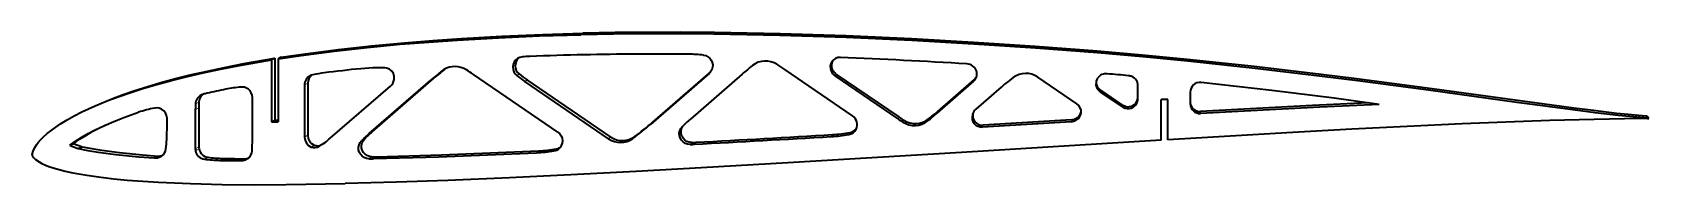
# Model space of a CAD drawing. Extents: x 86 to 334, y -17 to 160.
# Drawn here: x 85.6 to 334.4, y 136.7 to 160.2 of the extents above.
import ezdxf

# ---------------------------------------------------------------- set-up
doc = ezdxf.new("R2010")
doc.units = 0

msp = doc.modelspace()

# ---------------------------------------------------------------- linework, layer by layer
at = {"color": 7, "lineweight": 35, "ltscale": 0.013813}
msp.add_line((122.959167, 156.166214), (122.460602, 155.928085), dxfattribs=at)
at = {"color": 7, "lineweight": 35, "ltscale": 0.239179}
msp.add_line((122.460602, 155.928085), (122.460602, 146.360931), dxfattribs=at)
at = {"color": 7, "lineweight": 35, "ltscale": 0.238302}
msp.add_line((122.959167, 156.166214), (122.959167, 146.634125), dxfattribs=at)
at = {"color": 7, "lineweight": 35, "ltscale": 0.013815}
msp.add_line((123.959167, 156.324432), (123.460602, 156.08609), dxfattribs=at)
at = {"color": 7, "lineweight": 35, "ltscale": 0.243129}
msp.add_line((123.460602, 156.08609), (123.460602, 146.360931), dxfattribs=at)
at = {"color": 7, "lineweight": 13, "ltscale": 0.011712}
msp.add_line((148.695801, 154.207504), (149.094696, 154.453171), dxfattribs=at)
at = {"color": 7, "lineweight": 35, "ltscale": 0.003324}
msp.add_line((149.201035, 154.53299), (149.094696, 154.453171), dxfattribs=at)
at = {"color": 7, "lineweight": 35, "ltscale": 0.315872}
msp.add_line((211.895096, 147.299393), (201.469391, 154.436981), dxfattribs=at)
at = {"color": 7, "lineweight": 13, "ltscale": 0.007914}
msp.add_line((208.595749, 154.17598), (208.77594, 154.436234), dxfattribs=at)
at = {"color": 7, "lineweight": 13, "ltscale": 0.0137}
msp.add_line((127.544174, 152.058136), (128.031631, 152.308533), dxfattribs=at)
at = {"color": 7, "lineweight": 35, "ltscale": 0.200458}
msp.add_line((127.544174, 152.058136), (127.544174, 144.03981), dxfattribs=at)
at = {"color": 7, "lineweight": 35, "ltscale": 0.19954}
msp.add_line((128.031631, 152.308533), (128.031631, 144.326935), dxfattribs=at)
at = {"color": 7, "lineweight": 35, "ltscale": 0.306669}
msp.add_line((131.503235, 143.86554), (140.781097, 151.890182), dxfattribs=at)
at = {"color": 7, "lineweight": 35, "ltscale": 0.314331}
msp.add_line((137.501877, 144.558868), (146.99469, 152.803452), dxfattribs=at)
at = {"color": 7, "lineweight": 35, "ltscale": 0.312949}
msp.add_line((137.953949, 144.842407), (147.401047, 153.055283), dxfattribs=at)
at = {"color": 7, "lineweight": 13, "ltscale": 0.011952}
msp.add_line((146.99469, 152.803452), (147.401047, 153.055283), dxfattribs=at)
at = {"color": 7, "lineweight": 35, "ltscale": 0.393914}
msp.add_line((166.532318, 144.773193), (153.530594, 153.674026), dxfattribs=at)
at = {"color": 7, "lineweight": 13, "ltscale": 0.011109}
msp.add_line((160.211151, 153.49353), (160.576965, 153.745804), dxfattribs=at)
at = {"color": 7, "lineweight": 13, "ltscale": 0.011038}
msp.add_line((161.442368, 152.584656), (161.802338, 152.840332), dxfattribs=at)
at = {"color": 7, "lineweight": 35, "ltscale": 0.390316}
msp.add_line((174.326843, 143.767334), (161.442368, 152.584656), dxfattribs=at)
at = {"color": 7, "lineweight": 35, "ltscale": 0.388628}
msp.add_line((174.632889, 144.063797), (161.802338, 152.840332), dxfattribs=at)
at = {"color": 7, "lineweight": 35, "ltscale": 0.297064}
msp.add_line((189.806671, 153.82518), (180.83548, 146.033325), dxfattribs=at)
at = {"color": 7, "lineweight": 35, "ltscale": 0.295758}
msp.add_line((190.04187, 154.079178), (181.113846, 146.317291), dxfattribs=at)
at = {"color": 7, "lineweight": 35, "ltscale": 0.264083}
msp.add_line((194.916718, 153.738007), (186.941132, 146.811722), dxfattribs=at)
at = {"color": 7, "lineweight": 13, "ltscale": 0.008654}
msp.add_line((189.806671, 153.82518), (190.04187, 154.079178), dxfattribs=at)
at = {"color": 7, "lineweight": 13, "ltscale": 0.007962}
msp.add_line((209.205017, 153.462585), (209.383392, 153.72644), dxfattribs=at)
at = {"color": 7, "lineweight": 35, "ltscale": 0.29377}
msp.add_line((218.90889, 146.835678), (209.205017, 153.462585), dxfattribs=at)
at = {"color": 7, "lineweight": 35, "ltscale": 0.29257}
msp.add_line((219.049103, 147.128738), (209.383392, 153.72644), dxfattribs=at)
at = {"color": 7, "lineweight": 35, "ltscale": 0.187503}
msp.add_line((230.521332, 152.628281), (224.871429, 147.695709), dxfattribs=at)
at = {"color": 7, "lineweight": 35, "ltscale": 0.186729}
msp.add_line((230.611816, 152.901276), (224.987808, 147.98613), dxfattribs=at)
at = {"color": 7, "lineweight": 13, "ltscale": 0.00719}
msp.add_line((230.521332, 152.628281), (230.611816, 152.901276), dxfattribs=at)
at = {"color": 7, "lineweight": 35, "ltscale": 0.181577}
msp.add_line((246.4216, 149.171661), (240.425476, 153.270309), dxfattribs=at)
at = {"color": 7, "lineweight": 35, "ltscale": 0.049142}
msp.add_line((255.822449, 150.001892), (255.822449, 151.96756), dxfattribs=at)
at = {"color": 7, "lineweight": 13, "ltscale": 0.01502}
msp.add_line((110.747437, 149.129089), (111.289902, 149.387329), dxfattribs=at)
at = {"color": 7, "lineweight": 35, "ltscale": 0.175044}
msp.add_line((119.506073, 143.132507), (119.506073, 150.134277), dxfattribs=at)
at = {"color": 7, "lineweight": 35, "ltscale": 0.1177}
msp.add_line((234.434906, 151.432159), (230.887497, 148.336823), dxfattribs=at)
at = {"color": 7, "lineweight": 13, "ltscale": 0.007061}
msp.add_line((249.676727, 151.343994), (249.707153, 151.624802), dxfattribs=at)
at = {"color": 7, "lineweight": 13, "ltscale": 0.007102}
msp.add_line((250.080963, 150.967163), (250.110046, 151.249756), dxfattribs=at)
at = {"color": 7, "lineweight": 35, "ltscale": 0.099729}
msp.add_line((253.376434, 148.719193), (250.080963, 150.967163), dxfattribs=at)
at = {"color": 7, "lineweight": 35, "ltscale": 0.099335}
msp.add_line((253.393005, 149.011414), (250.110046, 151.249756), dxfattribs=at)
at = {"color": 7, "lineweight": 13, "ltscale": 0.007224}
msp.add_line((255.755585, 149.511047), (255.762238, 149.799911), dxfattribs=at)
at = {"color": 7, "lineweight": 35, "ltscale": 0.000993}
msp.add_line((255.822021, 149.962158), (255.822449, 150.001892), dxfattribs=at)
at = {"color": 7, "lineweight": 35, "ltscale": 0.025}
msp.add_line((260.407318, 149.84404), (259.407318, 149.84404), dxfattribs=at)
at = {"color": 7, "lineweight": 35, "ltscale": 0.156895}
msp.add_line((259.407318, 143.568253), (259.407318, 149.84404), dxfattribs=at)
at = {"color": 7, "lineweight": 35, "ltscale": 0.155396}
msp.add_line((260.407318, 143.628189), (260.407318, 149.84404), dxfattribs=at)
at = {"color": 7, "lineweight": 35, "ltscale": 0.033725}
msp.add_line((263.860565, 150.947083), (263.860565, 149.598083), dxfattribs=at)
at = {"color": 7, "lineweight": 35, "ltscale": 0.016578}
msp.add_line((95.314133, 148.845947), (95.92305, 149.108551), dxfattribs=at)
at = {"color": 7, "lineweight": 35, "ltscale": 0.045048}
msp.add_line((106.372742, 145.125702), (106.372742, 146.927612), dxfattribs=at)
at = {"color": 7, "lineweight": 13, "ltscale": 0.015057}
msp.add_line((110.731476, 148.253204), (111.273697, 148.515381), dxfattribs=at)
at = {"color": 7, "lineweight": 35, "ltscale": 0.150385}
msp.add_line((110.731476, 148.253204), (110.731476, 142.237793), dxfattribs=at)
at = {"color": 7, "lineweight": 35, "ltscale": 0.149712}
msp.add_line((111.273697, 148.515381), (111.273697, 142.526917), dxfattribs=at)
at = {"color": 7, "lineweight": 13, "ltscale": 0.008122}
msp.add_line((218.90889, 146.835678), (219.049103, 147.128738), dxfattribs=at)
at = {"color": 7, "lineweight": 13, "ltscale": 0.007987}
msp.add_line((223.459351, 146.524918), (223.581558, 146.820099), dxfattribs=at)
at = {"color": 7, "lineweight": 13, "ltscale": 0.007822}
msp.add_line((224.871429, 147.695709), (224.987808, 147.98613), dxfattribs=at)
at = {"color": 7, "lineweight": 13, "ltscale": 0.005156}
msp.add_line((230.338913, 147.470459), (230.406158, 147.665421), dxfattribs=at)
at = {"color": 7, "lineweight": 35, "ltscale": 0.00261}
msp.add_line((230.370102, 147.570099), (230.338913, 147.470459), dxfattribs=at)
at = {"color": 7, "lineweight": 13, "ltscale": 0.007499}
msp.add_line((246.328217, 146.625092), (246.361847, 146.923172), dxfattribs=at)
at = {"color": 7, "lineweight": 13, "ltscale": 0.007317}
msp.add_line((253.376434, 148.719193), (253.393005, 149.011414), dxfattribs=at)
at = {"color": 7, "lineweight": 13, "ltscale": 0.007336}
msp.add_line((253.874969, 148.479904), (253.889526, 148.772964), dxfattribs=at)
at = {"color": 7, "lineweight": 13, "ltscale": 0.007546}
msp.add_line((265.463715, 147.670593), (265.448303, 147.972046), dxfattribs=at)
at = {"color": 7, "lineweight": 35, "ltscale": 0.005558}
msp.add_line((334.162109, 147.227203), (333.940491, 147.245026), dxfattribs=at)
at = {"color": 7, "lineweight": 35, "ltscale": 0.010459}
msp.add_line((334.435089, 146.910156), (334.162109, 147.227203), dxfattribs=at)
at = {"color": 7, "lineweight": 35, "ltscale": 0.005579}
msp.add_line((334.435089, 146.910156), (334.212646, 146.928101), dxfattribs=at)
at = {"color": 7, "lineweight": 35, "ltscale": 0.005148}
msp.add_line((334.229187, 146.908981), (334.435089, 146.910156), dxfattribs=at)
at = {"color": 7, "lineweight": 35, "ltscale": 0.014213}
msp.add_line((122.460602, 146.360931), (122.959167, 146.634125), dxfattribs=at)
at = {"color": 7, "lineweight": 35, "ltscale": 0.0125}
for p, q in [((122.460602, 146.360931), (122.960602, 146.360931)), ((122.959167, 146.634125), (123.459167, 146.634125)), ((122.960602, 146.360931), (123.460602, 146.360931))]:
    msp.add_line(p, q, dxfattribs=at)
at = {"color": 7, "lineweight": 13, "ltscale": 0.014143}
msp.add_line((127.544174, 144.03981), (128.031631, 144.326935), dxfattribs=at)
at = {"color": 7, "lineweight": 13, "ltscale": 0.013341}
msp.add_line((137.501877, 144.558868), (137.953949, 144.842407), dxfattribs=at)
at = {"color": 7, "lineweight": 13, "ltscale": 0.009941}
msp.add_line((180.83548, 146.033325), (181.113846, 146.317291), dxfattribs=at)
at = {"color": 7, "lineweight": 35, "ltscale": 0.00124}
msp.add_line((185.642838, 145.593414), (185.677292, 145.629089), dxfattribs=at)
at = {"color": 7, "lineweight": 13, "ltscale": 0.008659}
msp.add_line((208.622849, 144.11377), (208.796143, 144.413651), dxfattribs=at)
at = {"color": 7, "lineweight": 13, "ltscale": 0.008543}
msp.add_line((211.317749, 144.427109), (211.477753, 144.729034), dxfattribs=at)
at = {"color": 7, "lineweight": 13, "ltscale": 0.008145}
msp.add_line((219.641953, 146.348114), (219.779358, 146.643509), dxfattribs=at)
at = {"color": 7, "lineweight": 35, "ltscale": 0.342151}
msp.add_line((245.541595, 146.389954), (231.880432, 145.565231), dxfattribs=at)
at = {"color": 7, "lineweight": 13, "ltscale": 0.007859}
msp.add_line((231.880432, 145.565231), (231.973694, 145.865448), dxfattribs=at)
at = {"color": 7, "lineweight": 35, "ltscale": 0.34074}
msp.add_line((245.578369, 146.689392), (231.973694, 145.865448), dxfattribs=at)
at = {"color": 7, "lineweight": 13, "ltscale": 0.007542}
msp.add_line((245.541595, 146.389954), (245.578369, 146.689392), dxfattribs=at)
at = {"color": 7, "lineweight": 35, "ltscale": 0.01703}
msp.add_line((91.397591, 142.769211), (92.017944, 143.050659), dxfattribs=at)
at = {"color": 7, "lineweight": 35, "ltscale": 0.016754}
msp.add_line((92.694481, 142.268188), (93.302193, 142.550674), dxfattribs=at)
at = {"color": 7, "lineweight": 13, "ltscale": 0.015362}
msp.add_line((110.731476, 142.237793), (111.273697, 142.526917), dxfattribs=at)
at = {"color": 7, "lineweight": 13, "ltscale": 0.015375}
msp.add_line((110.760605, 141.921005), (111.302628, 142.211548), dxfattribs=at)
at = {"color": 7, "lineweight": 13, "ltscale": 0.014067}
msp.add_line((128.560776, 142.501251), (129.041122, 142.794266), dxfattribs=at)
at = {"color": 7, "lineweight": 35, "ltscale": 0.00097}
msp.add_line((129.809113, 142.612839), (129.841934, 142.633514), dxfattribs=at)
at = {"color": 7, "lineweight": 13, "ltscale": 0.013537}
msp.add_line((136.302917, 143.440674), (136.761856, 143.727997), dxfattribs=at)
at = {"color": 7, "lineweight": 13, "ltscale": 0.011404}
msp.add_line((163.233185, 141.617004), (163.577072, 141.916733), dxfattribs=at)
at = {"color": 7, "lineweight": 13, "ltscale": 0.011193}
msp.add_line((165.937302, 141.897308), (166.267899, 142.199249), dxfattribs=at)
at = {"color": 7, "lineweight": 13, "ltscale": 0.010652}
msp.add_line((174.326843, 143.767334), (174.632889, 144.063797), dxfattribs=at)
at = {"color": 7, "lineweight": 13, "ltscale": 0.010332}
msp.add_line((178.083801, 143.829239), (178.373749, 144.123764), dxfattribs=at)
at = {"color": 7, "lineweight": 13, "ltscale": 0.010095}
msp.add_line((186.882919, 142.902664), (187.151474, 143.204193), dxfattribs=at)
at = {"color": 7, "lineweight": 13, "ltscale": 0.010044}
msp.add_line((187.539978, 142.928192), (187.805664, 143.229538), dxfattribs=at)
at = {"color": 7, "lineweight": 35, "ltscale": 0.001429}
msp.add_line((85.641571, 141.291336), (85.642212, 141.34848), dxfattribs=at)
at = {"color": 7, "lineweight": 13, "ltscale": 0.015667}
msp.add_line((104.463493, 140.825195), (105.018707, 141.115784), dxfattribs=at)
at = {"color": 7, "lineweight": 13, "ltscale": 0.015257}
msp.add_line((112.120926, 140.628098), (112.655228, 140.922989), dxfattribs=at)
at = {"color": 7, "lineweight": 13, "ltscale": 0.014997}
msp.add_line((114.518066, 140.450317), (115.041046, 140.744156), dxfattribs=at)
at = {"color": 7, "lineweight": 13, "ltscale": 0.014733}
msp.add_line((117.308899, 140.403564), (117.819382, 140.698059), dxfattribs=at)
at = {"color": 7, "lineweight": 13, "ltscale": 0.01468}
msp.add_line((117.882095, 140.40361), (118.389999, 140.698303), dxfattribs=at)
at = {"color": 7, "lineweight": 13, "ltscale": 0.01365}
msp.add_line((137.451447, 140.704315), (137.908112, 141.003616), dxfattribs=at)
at = {"color": 7, "lineweight": 13, "ltscale": 0.013583}
msp.add_line((138.172318, 140.710114), (138.625824, 141.009293), dxfattribs=at)
at = {"color": 7, "lineweight": 35}
for points in [[(123.460602, 156.08609), (127.040848, 156.614868), (132.111633, 157.272507), (137.194077, 157.835754), (142.284943, 158.315674), (146.660172, 158.668823), (151.039032, 158.973206), (157.381546, 159.333801), (163.728668, 159.603668), (170.07872, 159.78743)], [(123.959167, 156.324432), (127.68222, 156.873795), (132.754379, 157.529297), (137.838165, 158.090454), (142.930328, 158.568359), (147.309174, 158.920044), (151.691635, 159.222961), (157.924438, 159.575562), (164.161682, 159.840332), (170.401764, 160.021698)], [(334.212646, 146.928101), (331.537506, 147.176697), (329.756622, 147.368469), (326.199188, 147.78978), (323.177063, 148.171295), (314.119812, 149.381104), (300.540161, 151.240906), (289.644226, 152.687897), (284.196899, 153.37941), (273.856934, 154.608765), (263.502625, 155.710846), (256.553741, 156.375183), (249.599518, 156.98056), (240.075409, 157.716385), (230.54393, 158.351746), (221.006729, 158.892181), (210.890472, 159.357651), (200.691055, 159.695435), (190.487839, 159.886185), (185.291519, 159.924408), (180.095062, 159.921173), (175.086578, 159.876495), (170.07872, 159.78743)], [(333.940491, 147.245026), (331.269806, 147.492676), (329.491882, 147.683807), (325.940399, 148.103745), (322.922607, 148.484146), (313.878357, 149.690414), (300.318176, 151.544464), (289.461456, 152.983353), (284.033905, 153.670822), (273.726013, 154.893204), (263.403839, 155.988556), (256.468079, 156.649323), (249.526978, 157.25119), (240.017029, 157.982544), (230.499741, 158.613464), (220.976761, 159.149429), (210.879013, 159.609756), (200.763092, 159.940308), (190.643478, 160.125549), (185.45784, 160.161804), (180.272079, 160.15657), (175.336609, 160.110779), (170.401764, 160.021698)], [(95.314133, 148.845947), (97.26519, 149.646057), (99.013977, 150.303345), (100.778519, 150.916214), (102.785492, 151.557877), (104.807449, 152.152649), (107.055893, 152.763107), (109.315231, 153.330475), (111.946167, 153.94017), (114.587555, 154.502533), (117.534607, 155.076813), (122.460602, 155.928085)], [(95.92305, 149.108551), (97.898041, 149.917908), (99.647896, 150.574677), (101.413559, 151.18689), (103.419395, 151.826996), (105.440155, 152.420319), (107.689819, 153.029999), (109.950333, 153.596573), (112.582779, 154.205353), (115.225693, 154.766739), (118.172623, 155.339554), (122.959167, 156.166214)], [(139.890945, 154.685547), (138.066086, 154.689545), (136.191696, 154.565277)], [(141.197372, 152.428436), (141.342743, 152.882233), (141.347672, 153.356857), (141.213181, 153.807617), (140.952866, 154.195923), (140.59433, 154.48468), (140.169266, 154.650925), (139.890945, 154.685547)], [(188.953201, 156.651321), (189.311218, 156.568146), (189.641525, 156.403351), (189.925507, 156.165482), (190.149124, 155.865036), (190.297913, 155.520157), (190.36377, 155.149658), (190.34259, 154.772446), (190.23465, 154.410126), (190.045547, 154.08255), (189.934784, 153.949295)], [(292.957855, 149.069946), (286.029022, 150.000183), (276.45108, 151.211639), (265.540222, 152.457214)], [(119.506073, 150.134277), (119.466461, 150.490601), (119.349457, 150.829193), (119.160934, 151.133224), (118.91124, 151.38707), (118.612564, 151.579071), (118.279938, 151.699677), (118.025421, 151.739044), (117.768753, 151.736221)], [(291.283325, 149.29805), (282.690521, 148.880966), (265.448303, 147.972046)], [(85.642212, 141.34848), (85.661476, 141.516968), (85.751976, 141.843353), (86.025337, 142.423187), (86.276306, 142.819092), (86.557671, 143.195587), (86.956314, 143.65419), (87.385902, 144.083557), (87.927261, 144.56192), (88.492012, 145.011932), (89.235649, 145.55426), (89.998978, 146.067947), (91.020103, 146.700256), (92.065971, 147.290497), (93.253716, 147.900986), (95.314133, 148.845947)], [(96.637886, 145.769135), (98.16925, 146.424164), (99.722237, 147.034485), (102.009628, 147.852783)], [(106.372742, 146.927612), (106.31633, 147.351776), (106.150864, 147.74585), (105.888573, 148.081665), (105.548363, 148.336136), (105.156418, 148.490845), (104.73954, 148.536148), (104.4776, 148.506927)], [(334.229187, 146.908981), (330.727356, 146.85936), (323.724792, 146.698517), (319.223877, 146.565399), (312.473846, 146.327667), (305.72522, 146.052338), (297.243378, 145.663559), (288.763397, 145.236557), (278.743011, 144.693451), (260.407318, 143.628189)], [(292.957855, 149.069946), (283.810394, 148.632385), (265.463715, 147.670593)], [(91.397591, 142.769211), (92.299187, 143.41153), (93.259277, 144.02211), (94.257774, 144.595993), (95.28968, 145.133591), (96.637886, 145.769135)], [(92.017944, 143.050659), (92.915688, 143.690033), (93.871605, 144.297867), (94.865692, 144.869171), (95.893028, 145.404404), (96.930855, 145.899261)], [(128.031631, 144.326935), (128.104309, 143.833679), (128.314865, 143.386108), (128.636292, 143.03183), (129.041122, 142.794266)], [(166.532318, 144.773193), (166.823181, 144.518372), (167.045258, 144.202393), (167.185928, 143.843597), (167.237259, 143.463715), (167.19696, 143.083847), (167.067719, 142.726105), (166.921204, 142.490524), (166.736023, 142.2854)], [(186.882919, 142.902664), (186.497421, 142.939636), (186.131409, 143.066772), (185.805908, 143.276733), (185.539413, 143.557617), (185.347443, 143.893127), (185.240967, 144.263672), (185.225784, 144.645782), (185.301697, 145.019104), (185.463913, 145.361786), (185.642838, 145.593414)], [(187.151474, 143.204193), (186.7677, 143.241089), (186.40329, 143.367676), (186.079178, 143.57663), (185.813751, 143.856125), (185.622391, 144.189972), (185.516006, 144.558731), (185.500412, 144.939026), (185.575409, 145.310684), (185.736237, 145.651993), (185.816589, 145.767685)], [(92.694481, 142.268188), (94.204147, 141.969315), (95.752098, 141.714096), (98.49662, 141.34845), (102.057076, 141.000427), (104.463493, 140.825195)], [(93.302193, 142.550674), (94.805206, 142.253387), (96.346329, 141.999557), (99.078659, 141.635941), (102.623131, 141.289917), (105.018707, 141.115784)], [(127.544174, 144.03981), (127.617355, 143.544312), (127.829407, 143.094803), (128.153122, 142.739227), (128.560776, 142.501251)], [(259.407318, 143.568253), (228.658554, 141.679489), (201.948181, 140.049866), (188.590714, 139.273972), (178.570999, 138.720978), (168.549423, 138.201904), (159.064697, 137.751877), (149.57753, 137.354218), (141.688812, 137.076035), (133.798431, 136.860687)], [(137.451447, 140.704315), (137.071991, 140.75267), (136.714081, 140.888428), (136.397812, 141.103958), (136.140671, 141.387436), (135.957321, 141.722748), (135.858002, 142.090881), (135.847992, 142.469147), (135.926865, 142.837875), (136.089844, 143.176041), (136.302917, 143.440674)], [(137.908112, 141.003616), (137.530334, 141.05188), (137.174026, 141.187057), (136.859116, 141.401581), (136.602982, 141.683685), (136.420227, 142.017365), (136.321014, 142.383728), (136.310593, 142.760223), (136.388565, 143.127319), (136.550186, 143.464142), (136.761856, 143.727997)], [(138.625824, 141.009293), (148.601349, 141.311966), (156.089233, 141.595886), (163.577072, 141.916733)], [(85.641571, 141.291336), (85.677193, 141.094986), (85.810638, 140.874435), (86.127625, 140.56839), (86.675552, 140.199799), (87.110298, 139.969788), (87.55867, 139.766525), (88.206985, 139.512253), (88.868294, 139.286728), (89.785385, 139.016174), (90.70887, 138.782196), (91.885284, 138.526733), (94.020775, 138.147766), (96.176117, 137.840378), (98.212387, 137.602264), (100.249596, 137.40712), (102.660667, 137.221497), (105.074715, 137.073792), (109.977219, 136.861877), (114.883499, 136.745483), (119.787964, 136.703949), (124.693314, 136.718628), (133.798431, 136.860687)], [(138.172318, 140.710114), (148.191681, 141.012268), (155.712448, 141.296082), (163.233185, 141.617004)]]:
    msp.add_lwpolyline(points, dxfattribs=at)
for centre, radius, start, end in [((181.938309, -426.581085), 583.390465, 89.535215, 91.119566), ((186.478561, 134.962799), 21.828989, 83.490764, 89.495573), ((164.260864, -112.61467), 268.650257, 95.997332, 97.205463), ((175.585342, 120.632629), 42.960258, 128.070569, 130.999722), ((150.700638, 151.65033), 3.24939, 121.597639, 128.096769), ((150.702591, 151.648026), 3.252265, 57.331549, 121.605549), ((128.472061, 117.063423), 44.365149, 55.609881, 57.272325), ((161.227005, 154.762863), 1.626532, 123.399402, 231.329577), ((161.590561, 155.009552), 1.62072, 131.19314, 231.268529), ((161.218979, 154.777222), 1.610343, 95.362889, 123.442569), ((163.02327, 135.5177), 20.954148, 92.196742, 95.352849), ((179.983063, -313.444305), 470.236421, 91.150719, 92.164838), ((223.82988, 120.443405), 44.096504, 128.305978, 130.971172), ((198.511917, 152.495697), 3.250932, 57.555368, 128.317917), ((176.265335, 117.612579), 44.623779, 55.610724, 57.478487), ((209.94046, 154.803192), 1.483987, 144.852876, 205.005345), ((210.110886, 155.062454), 1.474628, 150.872636, 205.131061), ((209.955139, 154.798111), 1.499189, 87.626286, 145.017306), ((210.393341, 155.20639), 1.791631, 205.462121, 235.689451), ((173.160583, -745.492065), 902.541611, 86.421543, 87.65959), ((229.381989, 153.504745), 1.788928, 54.191178, 86.441856), ((229.548737, 153.757538), 1.486534, 341.829276, 53.702612), ((129.147858, 152.060837), 1.603348, 116.985144, 180.096314), ((129.632904, 152.309845), 1.601084, 126.853511, 180.047041), ((129.131302, 152.086258), 1.572813, 101.349175, 116.868389), ((133.710159, 129.271927), 24.842011, 97.274366, 101.34858), ((139.651077, 153.194214), 1.725556, 310.911103, 333.654079), ((175.833664, 119.595551), 43.982391, 128.0986, 130.972251), ((173.716629, 170.498535), 21.715579, 231.543212, 235.581793), ((173.786514, 170.338348), 21.208561, 231.476248, 235.593241), ((188.733582, 155.060974), 1.636676, 310.969033, 317.216521), ((210.216751, 154.944336), 1.79412, 205.360856, 235.674943), ((229.535797, 153.75853), 1.499565, 311.08738, 341.947346), ((229.629593, 154.026215), 1.493383, 311.12567, 336.480718), ((258.822083, 123.465942), 37.105877, 126.759186, 131.089171), ((238.573944, 150.565002), 3.278054, 55.611981, 126.681786), ((250.84671, 152.267044), 1.49027, 173.559082, 218.271389), ((250.855225, 152.269226), 1.498299, 103.27705, 173.678228), ((250.869629, 152.544342), 1.482165, 178.947268, 218.34465), ((250.931427, 151.936859), 1.839156, 85.109997, 103.2095), ((180.912338, -663.964844), 820.739806, 84.865339, 85.095039), ((254.202545, 151.660675), 1.828026, 67.605786, 84.871111), ((254.325836, 151.968582), 1.496479, 359.960585, 67.478881), ((265.37912, 150.947449), 1.51852, 83.908724, 180.014352), ((112.36467, 149.068985), 1.618372, 115.052692, 177.87124), ((134.878342, 148.51265), 23.604649, 177.876404, 179.993352), ((112.901398, 149.326324), 1.612672, 125.682448, 177.831898), ((112.362579, 149.075806), 1.611344, 104.334063, 115.088127), ((117.122665, 130.425232), 20.859761, 102.672735, 104.3189), ((145.031036, 6.151604), 148.228594, 101.530496, 102.659246), ((119.763947, 129.879288), 21.947547, 95.215726, 101.464441), ((251.110596, 152.47699), 1.827476, 218.314706, 235.707824), ((251.138306, 152.758331), 1.825681, 218.381164, 235.721416), ((254.311707, 149.914001), 1.499195, 253.061955, 344.406883), ((254.325104, 150.199722), 1.491843, 253.022661, 344.453277), ((253.986938, 150.001938), 1.835517, 344.488173, 358.758095), ((253.99762, 150.28833), 1.830954, 344.528944, 355.308081), ((281.786133, 149.600906), 17.925574, 180.009038, 181.460221), ((265.365631, 149.477722), 1.507946, 184.355497, 273.142185), ((108.208572, 129.429749), 19.43825, 101.065804, 108.596948), ((134.905319, 148.250427), 24.173852, 177.916961, 179.993421), ((202.891815, 128.505249), 24.280825, 131.066098, 135.151303), ((210.991928, 145.968475), 1.607642, 333.407034, 55.839081), ((239.257416, 176.635071), 36.084168, 235.672771, 237.070733), ((238.927521, 176.253632), 35.262024, 235.685544, 237.110212), ((221.556534, 149.396317), 3.276818, 237.154444, 308.168881), ((201.18512, 174.826691), 36.01572, 308.20365, 311.122101), ((201.825119, 174.48941), 35.198504, 308.17803, 311.15201), ((231.78804, 147.067444), 1.504759, 164.458196, 273.519614), ((232.070663, 146.980362), 1.799937, 131.096424, 160.874137), ((231.881577, 147.360504), 1.497642, 166.358027, 273.526076), ((245.468842, 148.487061), 1.800996, 273.486884, 299.727146), ((245.580322, 147.923004), 1.498017, 299.951026, 353.963136), ((245.619965, 148.214813), 1.489562, 299.872178, 348.314097), ((245.572266, 147.927368), 1.506545, 353.830905, 55.68353), ((254.412872, 150.239441), 1.839947, 235.715487, 253.000715), ((254.428192, 150.530563), 1.838313, 235.728588, 252.960656), ((265.380829, 149.183411), 1.51507, 181.486258, 273.135567), ((79.908791, 145.205673), 26.464611, 353.51706, 359.82686), ((153.27858, 126.445801), 24.020673, 131.056249, 134.967598), ((153.35585, 127.177284), 23.436748, 131.084581, 135.074805), ((151.686768, 179.607697), 44.462251, 306.419587, 310.963965), ((152.630569, 179.09343), 43.42326, 306.358908, 310.99145), ((-85.391319, 5169.977051), 5034.166325, 273.110889, 273.350171), ((207.104111, 168.819763), 24.753172, 273.517675, 279.800677), ((207.310059, 168.509338), 24.142031, 273.529231, 279.940607), ((211.057541, 145.938599), 1.534181, 279.767694, 333.307809), ((211.217316, 146.229172), 1.522901, 279.848857, 327.082364), ((221.426712, 149.108444), 3.287256, 237.114351, 308.194658), ((245.43222, 148.190033), 1.803368, 273.476461, 299.792449), ((98.279915, 158.676971), 17.333027, 246.604776, 251.20178), ((98.868782, 158.769836), 17.147505, 246.451158, 251.05724), ((104.677452, 142.38974), 1.537508, 303.353741, 353.567603), ((112.469315, 142.237885), 1.737839, 180.003164, 190.506288), ((112.32666, 142.204758), 1.5908, 190.269594, 262.565282), ((113.008133, 142.527008), 1.734428, 180.003082, 190.479609), ((112.863037, 142.493408), 1.58489, 190.239186, 262.462003), ((117.864136, 142.019485), 1.614603, 300.176019, 357.098773), ((95.107903, 143.139633), 24.398184, 357.176462, 359.983267), ((129.07222, 143.816818), 1.411535, 248.755787, 301.468441), ((129.552643, 144.09993), 1.402321, 248.605939, 293.966967), ((122.019913, 154.935928), 14.577571, 302.448662, 310.584596), ((162.055298, 166.050842), 24.462761, 272.75994, 279.130622), ((162.423264, 165.751831), 23.863571, 272.771436, 279.270996), ((165.701584, 143.39769), 1.518878, 278.928783, 312.922873), ((166.031982, 143.685913), 1.50529, 279.017172, 304.614034), ((176.162735, 146.442993), 3.244466, 235.54405, 306.315376), ((176.462036, 146.730713), 3.23345, 235.554896, 306.252893), ((186.360291, 164.823059), 21.926616, 271.365803, 273.084101), ((186.649429, 164.618179), 21.419874, 271.343018, 273.094278), ((-85.889015, 5190.52832), 5055.000735, 273.100685, 273.340028), ((104.576813, 142.545471), 1.723933, 266.231188, 297.57802), ((105.130707, 142.840424), 1.728258, 266.284443, 287.008412), ((104.59594, 142.502625), 1.676999, 297.676696, 303.559654), ((115.036255, 163.632858), 23.188511, 262.777551, 268.71948), ((115.54425, 163.407867), 22.669471, 262.678308, 268.728059), ((121.311813, 463.028534), 322.649761, 268.793486, 269.289146), ((121.755997, 461.99585), 321.321873, 268.802556, 269.298038), ((117.594009, 163.221298), 22.819508, 269.284132, 270.723356), ((118.09465, 163.005798), 22.309442, 269.293052, 270.758551), ((117.861664, 142.019318), 1.615842, 270.724715, 300.25486), ((118.36879, 142.307526), 1.609355, 270.75487, 289.830052), ((137.639359, 162.165237), 21.461741, 269.498334, 271.422972), ((138.101044, 161.976746), 20.97401, 269.472939, 271.433723)]:
    msp.add_arc(centre, radius, start, end, dxfattribs=at)

doc.saveas('drawing.dxf')
